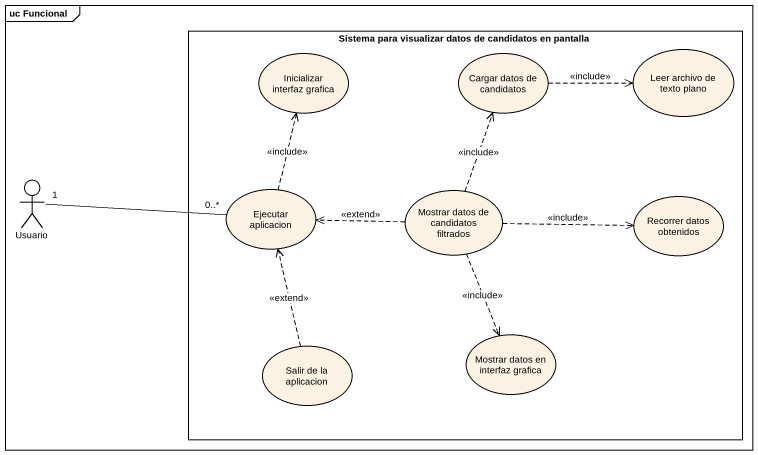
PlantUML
@startuml
mainframe uc Funcional
rectangle "Sistema para visualizar datos de candidatos en pantalla" as Sistema_para_visualizar {
  usecase "Inicializar interfaz grafica" as Inicializar_interfaz_grafica
  usecase "Cargar datos de candidatos" as Cargar_datos_de_candidatos
  usecase "Leer archivo de texto plano" as Leer_archivo_de_texto_plano
  usecase "Ejecutar aplicacion" as Ejecutar_aplicacion
  usecase "Mostrar datos de candidatos filtrados" as Mostrar_datos_de_candidatos
  usecase "Recorrer datos obtenidos" as Recorrer_datos_obtenidos
  usecase "Mostrar datos en interfaz grafica" as Mostrar_datos_en_interfaz
  usecase "Salir de la aplicacion" as Salir_de_la_aplicacion
}
actor Usuario
Cargar_datos_de_candidatos .right.> Leer_archivo_de_texto_plano : <<include>>
Usuario "1" -right- "0..*" Ejecutar_aplicacion
Ejecutar_aplicacion .up.> Inicializar_interfaz_grafica : <<include>>
Mostrar_datos_de_candidatos .up.> Cargar_datos_de_candidatos : <<include>>
Mostrar_datos_de_candidatos .left.> Ejecutar_aplicacion : <<extend>>
Mostrar_datos_de_candidatos .right.> Recorrer_datos_obtenidos : <<include>>
Mostrar_datos_de_candidatos ..> Mostrar_datos_en_interfaz : <<include>>
Salir_de_la_aplicacion .up.> Ejecutar_aplicacion : <<extend>>
@enduml
